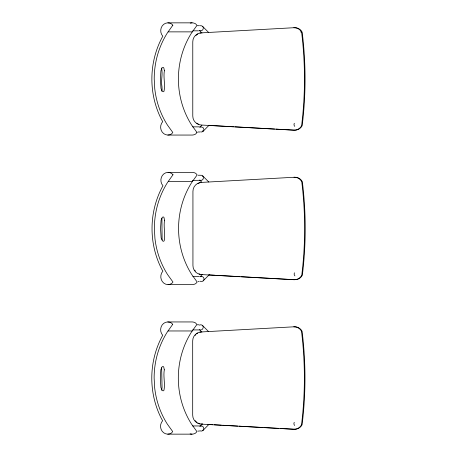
<?xml version="1.0" encoding="UTF-8"?>
<svg xmlns="http://www.w3.org/2000/svg" width="457" height="457" viewBox="0 0 457 457"><rect width="100%" height="100%" fill="white"/><g stroke="black" fill="none" stroke-linecap="round" stroke-linejoin="round"><path stroke-width="0.69" d="M203.371 28.265L202.622 30.076L200.56 30.825M203.531 177.807L202.782 179.618L201.634 180.281L192.368 180.366M203.285 327.355L202.537 329.166L201.388 329.834M203.685 429.18C204.136 427.621 202.834 425.924 201.211 425.953L192.608 425.953M162.104 239.965L161.909 218.257M161.664 91.132L162.104 89.492L161.972 86.636C160.704 80.483 163.103 74.034 161.492 67.996M161.578 390.227L162.058 387.502L161.664 367.805M301.277 425.17L301.603 424.593M199.92 127.235L201.92 125.195M209.078 125.218L203.079 131.33L202.542 130.805M200.08 276.776L202.08 274.743M209.237 274.76L203.176 280.815M199.835 426.33L202.337 423.782M208.992 424.313L202.994 430.425L202.748 430.186M202.331 26.666L202.605 26.397L208.615 32.447M202.491 176.213L202.759 175.945L208.775 181.989M202.245 325.761L202.514 325.493L208.529 331.542M200.177 281.181A2.559 2.559 0 0 0 203.931 279.627C204.479 277.816 202.605 275.948 200.794 276.491A2.559 2.559 0 0 0 200.177 276.748M200.549 426.038L201.211 425.953M167.902 22.85L192.094 22.85M197.464 25.701L199.446 25.701M192.871 30.825L198.561 30.825M168.13 31.87L192.323 31.87M192.694 126.857L199.52 126.857M201.046 126.857L203.108 127.612L203.862 129.422M197.955 131.982L199.938 131.982M167.879 135.055L192.077 135.055A7.883 7.221 90 0 0 195.682 133.981L196.99 132.45M168.062 172.398L192.254 172.398A7.838 7.181 -90 0 1 195.842 173.443L197.144 174.928L191.774 182.389A80.843 74.028 90 0 0 191.774 274.571L197.173 282.043L195.842 283.529A7.883 7.221 -90 0 1 192.231 284.602L168.039 284.602M198.201 175.248L200.52 175.248M168.285 181.412L192.483 181.412M192.854 276.405L199.212 276.405M201.011 276.405L201.457 276.405M198.115 281.529L199.212 281.529M167.816 321.945L192.009 321.945A7.838 7.181 -90 0 1 195.596 322.996L196.898 324.481L191.529 331.942A80.843 74.028 90 0 0 191.529 424.119L196.927 431.597L195.596 433.076A7.883 7.221 -90 0 1 190.118 433.887M197.378 324.796L198.944 324.796M192.785 329.92L199.361 329.92M168.039 330.965L192.237 330.965M197.87 431.077L199.435 431.077M167.793 434.15L191.986 434.15M210.111 125.452L233.493 126.749M234.909 126.829L274.588 129.04M276.005 129.12L294.434 130.142A8.192 8.18 86.8 0 0 302.186 125.664A382.281 381.892 86.8 0 0 302.18 32.173A8.192 8.18 86.8 0 0 294.422 27.688L201.731 32.841A8.963 8.957 86.8 0 0 192.774 41.804L192.78 116.084A8.963 8.957 86.8 0 0 201.737 125.047L293.851 130.176A8.192 8.18 86.8 0 0 301.609 125.692A382.281 381.892 86.8 0 0 301.603 32.201A8.192 8.18 86.8 0 0 293.845 27.723M208.849 274.914L215.23 275.268M216.647 275.348L240.028 276.651M241.445 276.731L256.326 277.559M257.742 277.639L294.588 279.69A8.192 8.18 86.8 0 0 302.345 275.205A382.281 381.892 86.8 0 0 302.34 181.715A8.192 8.18 86.8 0 0 294.582 177.236L201.891 182.383A8.963 8.957 86.8 0 0 192.934 191.346L192.94 265.626A8.963 8.957 86.8 0 0 201.891 274.594L294.011 279.724A8.192 8.18 86.8 0 0 301.763 275.24A382.281 381.892 86.8 0 0 301.757 181.749A8.192 8.18 86.8 0 0 294.005 177.265M207.895 424.427L212.859 424.702M214.276 424.782L221.359 425.176M222.776 425.256L237.657 426.084M239.074 426.164L262.455 427.461M263.872 427.541L278.753 428.369M280.17 428.449L294.342 429.237A8.192 8.18 86.8 0 0 302.1 424.759A382.281 381.892 86.8 0 0 302.094 331.268A8.192 8.18 86.8 0 0 294.337 326.784L201.646 331.931A8.963 8.957 86.8 0 0 192.688 340.899L192.694 415.179A8.963 8.957 86.8 0 0 201.646 424.142L293.765 429.272A8.192 8.18 86.8 0 0 301.517 424.787A382.281 381.892 86.8 0 0 301.511 331.296A8.192 8.18 86.8 0 0 293.76 326.818M200.303 180.281L200.971 180.366M199.475 30.51L201.977 33.03M199.629 180.058L201.634 182.075M199.383 329.606L201.891 332.125M197.03 132.547L191.614 125.024A80.843 74.028 90 0 1 191.614 32.847L196.99 25.386L195.687 23.901A7.838 7.181 90 0 0 190.238 23.118M300.803 31.79L301.129 32.367M200.726 329.92A2.559 2.559 0 0 1 200.057 329.834M199.441 325.138A2.559 2.559 0 0 1 203.199 326.692M203.428 429.797A2.559 2.559 0 0 1 199.932 430.734M294.668 425.45A2.559 2.559 0 0 1 294.262 422.359M202.228 424.113A8.963 8.957 86.8 0 1 201.057 424.033M199.909 423.805A8.963 8.957 86.8 0 1 197.75 422.908M196.778 422.257A8.963 8.957 86.8 0 1 195.122 420.6M195.116 335.409A8.963 8.957 86.8 0 1 195.893 334.524M196.773 333.753A8.963 8.957 86.8 0 1 197.744 333.102M199.903 332.205A8.963 8.957 86.8 0 1 201.051 331.976M200.149 30.739A2.559 2.559 0 0 1 199.532 30.482M200.149 25.786A2.559 2.559 0 0 1 203.285 27.597M203.771 130.085A2.559 2.559 0 0 1 200.634 131.896M200.017 127.2A2.559 2.559 0 0 1 200.634 126.943M294.759 126.355A2.559 2.559 0 0 1 294.348 123.264M198.886 124.333A8.963 8.957 86.8 0 1 196.864 123.162M195.979 35.435A8.963 8.957 86.8 0 1 197.835 34.007M199.995 33.11A8.963 8.957 86.8 0 1 201.143 32.881M294.914 275.897A2.559 2.559 0 0 1 294.508 272.806M200.971 175.248A2.559 2.559 0 0 1 203.445 177.145M202.474 274.56A8.963 8.957 86.8 0 1 201.303 274.486M200.155 274.257A8.963 8.957 86.8 0 1 199.046 273.88M195.368 271.052A8.963 8.957 86.8 0 1 194.716 270.076M197.99 183.554A8.963 8.957 86.8 0 1 200.149 182.657M164.389 70.721C163.178 77.479 165.405 84.476 164.046 91.132A4.421 1.748 78.6 0 1 162.241 91.132L160.978 88.407L160.39 78.935L160.91 70.721L162.029 67.996A4.421 1.748 -78.6 0 1 163.835 67.996L164.389 70.721M164.549 220.263C163.338 227.02 165.565 234.018 164.206 240.673A4.421 1.748 78.6 0 1 162.401 240.673L161.138 237.954L160.55 228.477L161.07 220.263L162.189 217.543A4.421 1.748 -78.6 0 1 163.989 217.543L164.549 220.263M164.303 369.816C163.092 376.574 165.32 383.566 163.96 390.227A4.421 1.748 78.6 0 1 162.155 390.227L160.893 387.502L160.304 378.03L160.824 369.816L161.944 367.091A4.421 1.748 -78.6 0 1 163.743 367.091L164.303 369.816M172.832 25.209L167.422 32.847A80.843 74.028 90 0 0 154.215 78.935L154.757 88.721A80.843 74.028 90 0 0 167.422 125.024L172.82 132.501L171.489 133.981A7.883 7.221 90 0 1 162.144 131.993A7.883 7.221 90 0 1 162.726 121.619L161.407 119.311A82.98 75.982 90 0 1 162.338 37.04L162.829 36.234A7.838 7.181 90 0 1 162.206 25.918A7.838 7.181 90 0 1 171.489 23.901L172.832 25.209M172.986 174.751L167.582 182.389A80.843 74.028 90 0 0 154.375 228.477L154.917 238.263A80.843 74.028 90 0 0 167.582 274.571L172.975 282.043L171.643 283.529A7.883 7.221 -90 0 1 162.298 281.541A7.883 7.221 -90 0 1 162.886 271.161L161.567 268.853A82.98 75.982 90 0 1 162.498 186.582L162.983 185.776A7.838 7.181 -90 0 1 162.366 175.459A7.838 7.181 -90 0 1 171.649 173.443L172.986 174.751M172.74 324.304L167.336 331.942A80.843 74.028 -90 0 0 154.129 378.03L154.672 387.816A80.843 74.028 -90 0 0 167.336 424.119L172.729 431.597L171.398 433.076A7.883 7.221 -90 0 1 162.052 431.088A7.883 7.221 -90 0 1 162.641 420.714L161.321 418.406A82.98 75.982 90 0 1 162.252 336.135L162.738 335.324A7.838 7.181 -90 0 1 162.121 325.013A7.838 7.181 -90 0 1 171.404 322.996L172.74 324.304"/></g></svg>
